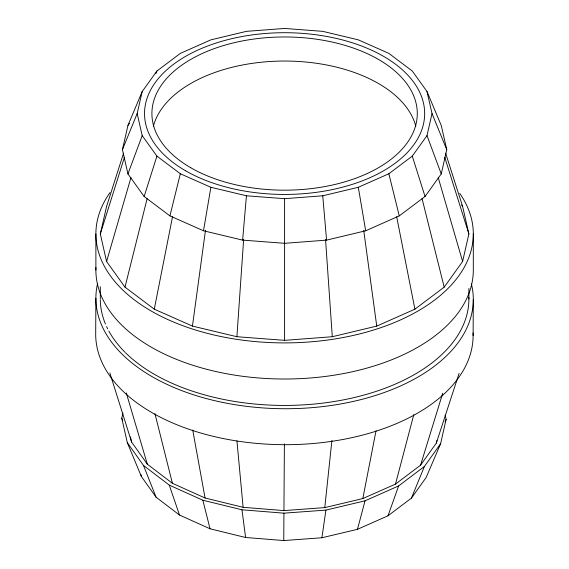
<?xml version="1.0" encoding="UTF-8"?>
<svg xmlns="http://www.w3.org/2000/svg" width="569" height="569" viewBox="0 0 569 569"><rect width="100%" height="100%" fill="white"/><g stroke="black" fill="none" stroke-linecap="round" stroke-linejoin="round"><path stroke-width="0.85" d="M95.884 298.213L95.692 334.174A188.716 109.838 0.3 0 0 286.627 444.688A188.716 109.838 0.3 0 0 473.059 332.943M473.116 335.532L473.308 299.564M109.838 372.923L131.574 441.992L147.328 464.19L172.4 483.294L205.068 498.003L243.119 507.313L283.945 510.592L284.386 443.87M122.918 413.144L121.773 418.194L127.3 442.639L141.347 476.438L156.07 497.185L179.498 515.045L210.032 528.786L245.595 537.492L283.753 540.55L283.945 513.167L325.916 510.101L365.035 500.812L398.62 485.933L424.396 466.473L440.591 443.77L446.117 419.36L445.164 415.142M445.605 153.161L462.604 206.412L468.884 233.944L462.604 261.484L444.197 287.146L414.908 309.18L376.742 326.094L332.296 336.72L284.6 340.347L236.896 336.72L243.646 239.428M242.622 240.125L246.441 195.786L210.879 187.286L180.345 173.758L156.916 156.126L142.186 135.6L137.165 113.572L142.186 91.538L156.916 71.011L180.345 53.379L210.879 39.851L246.441 31.352L284.6 28.45L322.758 31.352L358.314 39.851L388.847 53.379L412.276 71.011L427.006 91.538L441.245 125.45L446.772 149.683L441.245 173.915L425.043 196.497L399.274 215.893L365.682 230.772L326.57 240.125L284.6 243.312L242.622 240.125L203.51 230.772L169.925 215.893L144.149 196.497L127.947 173.915L122.42 149.683L127.947 125.45L142.186 91.538M283.945 510.592L324.771 507.612L331.912 440.378M236.896 336.72L192.45 326.094L205.48 230.317M283.753 540.55L321.905 537.762L325.916 510.101M203.51 230.772L210.879 187.286M324.771 507.612L362.823 498.572L376.038 430.69M192.45 326.094L154.284 309.18L172.535 216.675M362.823 498.572L395.491 484.098L420.562 465.172L436.323 443.087L436.9 440.541M154.284 309.18L124.995 287.146L106.588 261.484L100.308 233.944L106.588 206.412L123.587 153.161M246.441 195.786L284.6 198.688L322.758 195.786L358.314 187.286L388.847 173.758L412.276 156.126L427.006 135.6L432.027 113.572L427.006 91.538M169.925 215.893L180.345 173.758M124.995 287.146L147.122 198.659M395.491 484.098L413.805 414.602M321.905 537.762L357.467 529.319L365.035 500.812M106.588 261.484L130.984 177.5M420.562 465.172L442.696 393.286M100.308 233.944L124.455 157.264M144.149 196.497L156.916 156.126M436.323 443.087L459.112 373.342M357.467 529.319L388.001 515.791L398.62 485.933M127.947 173.915L142.186 135.6M155.934 73.458L156.916 71.011M122.42 149.683L137.165 113.572M388.001 515.791L411.43 498.103L424.396 466.473M445.1 421.807L446.117 419.36M440.591 443.77L426.16 477.462L411.43 498.103M127.947 125.45L129.469 123.331M127.3 442.639L143.502 465.463L169.27 485.108L202.856 500.229L241.974 509.796L283.945 513.167M461.587 204.982L462.604 206.412M432.027 113.572L446.772 149.683M121.773 418.194L122.762 420.647M143.502 465.463L156.07 497.185M427.006 135.6L441.245 173.915M169.27 485.108L179.498 515.045M412.276 156.126L425.043 196.497M444.738 157.264L468.884 233.944M126.304 392.994L147.328 464.19M438.208 177.5L462.604 261.484M202.856 500.229L210.032 528.786M154.953 413.67L172.4 483.294M422.07 198.659L444.197 287.146M388.847 173.758L399.274 215.893M140.956 474.731L141.347 476.438M130.422 436.892L131.574 441.992M396.657 216.675L414.908 309.18M192.727 430.029L205.068 498.003M358.314 187.286L365.682 230.772M363.712 230.317L376.742 326.094M241.974 509.796L245.595 537.492M236.946 440.947L243.119 507.313M322.758 195.786L326.57 240.125M325.546 239.428L332.296 336.72M473.308 233.944L473.308 270.062A188.716 108.949 0 0 1 282.373 379.004A188.716 108.949 0 0 1 95.933 267.487M468.884 288.483L468.884 299.031M284.6 198.688L284.6 340.347M100.308 286.719L100.308 299.031M95.884 233.944L95.884 270.062M153.36 126.346A132.691 76.609 0 0 1 284.6 61.039A132.691 76.609 0 0 1 415.832 126.346M468.863 297.31A184.292 106.396 0 0 1 334.28 401.494A184.292 106.396 0 0 1 125.571 352.801M124.995 352.232A184.292 106.396 0 0 1 108.821 331.002M107.662 328.79A184.292 106.396 0 0 1 106.588 326.57M105.478 324.06A184.292 106.396 0 0 1 100.315 299.899M459.702 193.332A188.716 108.949 0 0 1 283.924 342.901A188.716 108.949 0 0 1 109.995 192.614M471.388 283.924A188.716 109.838 0.3 0 1 285.346 408.727A188.716 109.838 0.3 0 1 97.598 283.447M190.771 167.741A132.691 76.609 0 0 0 412.767 133.395A132.691 76.609 0 0 0 250.253 39.574A132.691 76.609 0 0 0 190.771 167.741M185.558 170.75A140.059 80.862 0 0 0 419.886 134.497A140.059 80.862 0 0 0 248.347 35.463A140.059 80.862 0 0 0 185.558 170.75"/></g></svg>
